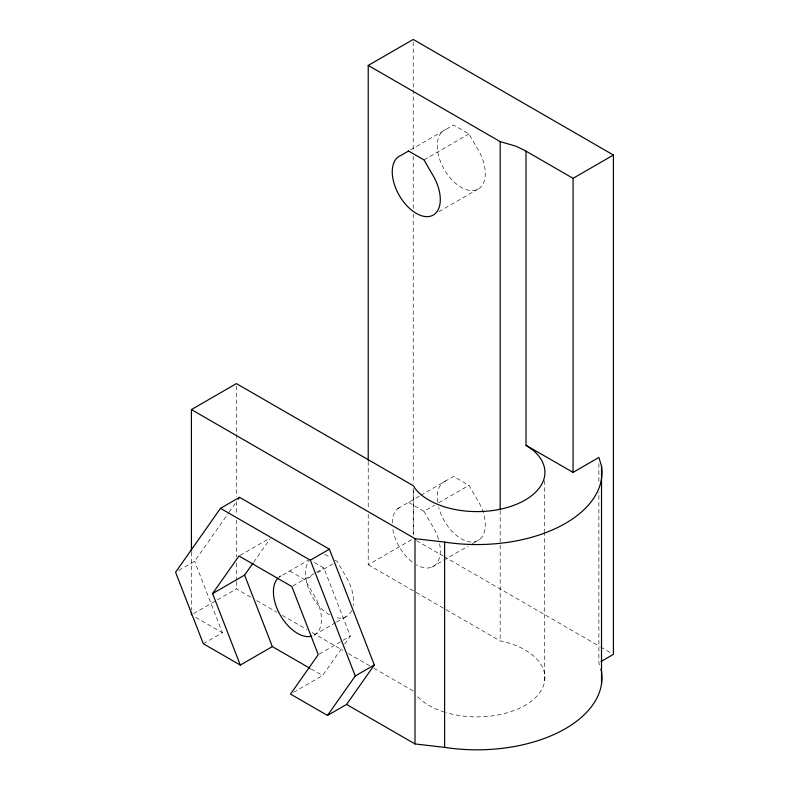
<?xml version="1.0" encoding="UTF-8"?>
<svg xmlns="http://www.w3.org/2000/svg" width="789" height="789" viewBox="0 0 789 789"><rect width="100%" height="100%" fill="white"/><g stroke="black" fill="none" stroke-linecap="round" stroke-linejoin="round"><path stroke-width="0.59" stroke-dasharray="3.94 2.96" d="M178.758 570.408L194.636 561.235L228.327 513.304M229.027 512.308L236.049 502.327M253.634 562.241L270.331 538.492M293.626 692.298L322.563 675.591L341.953 647.996M344.734 644.041L350.296 636.121L323.875 568.021L312.247 561.304M410.428 149.93L453.557 125.037L468.991 133.952L476.714 147.326A33.976 19.617 60 0 1 478.745 188.778A33.976 19.617 60 0 1 443.803 168.599A33.976 19.617 60 0 1 445.834 129.495M423.989 159.93L468.991 133.952M438.862 211.679L479.673 188.107M240.024 555.397L268.95 538.7M193.522 613.655L236.424 588.88L251.356 597.49M310.038 559.263L279.04 577.154A33.976 19.617 60 0 1 282.008 575.447M397.863 508.56L419.847 495.867M420.892 495.265L453.557 476.408L468.991 485.324L476.714 498.697A33.976 19.617 60 0 1 475.057 541.708A33.976 19.617 60 0 1 438.704 507.485M292.877 585.911L315.61 572.794M316.636 572.193L323.875 568.021M289.731 570.989L305.165 579.905L313.43 575.132M317.563 572.745L335.138 562.606M408.544 502.386L423.989 511.302L434.453 505.266M438.645 502.84L468.991 485.324M203.315 643.735L222.38 632.729L194.636 561.235M368.226 514.329L368.226 564.756L413.229 538.769M335.621 622.649L312.888 635.776A33.976 19.617 60 0 0 312.888 593.279L305.165 579.905M336.518 622.136L347.88 615.578M431.711 567.173L468.341 546.027M472.355 543.71L479.673 539.489M319.298 654.022L342.031 640.895M343.067 640.303L350.296 636.121M445.903 609.601L500.177 640.934L505.69 642.098A67.953 39.233 0 0 1 537.99 694.912A67.953 39.233 0 0 1 445.893 712.536M416.424 540.613L443.043 555.979M444.108 556.6L599.581 646.359M600.646 646.97L611.288 653.124M368.226 564.756L415.044 591.78M416.109 592.401L444.838 608.99M324.841 554.282L329.989 557.251M335.138 560.22L337.199 561.413L344.921 574.786A33.976 19.617 60 0 1 353.137 605.597M256.681 600.567L276.939 612.264M282.265 615.341L306.783 629.494M312.119 632.571L343.028 650.422M348.363 653.499L369.676 665.808M373.947 668.273L413.387 691.046M311.053 668.944L322.563 675.591M195.692 617.323L222.38 632.729M423.989 511.302L431.711 524.675A33.976 19.617 60 0 1 438.546 539.479M599.541 664.9L598.881 662.74L598.881 491.882M598.881 463.616L598.881 482.049M544.666 480.708L544.666 531.105M544.666 531.638L544.666 681.065M500.177 510.572L500.177 543.779M500.177 545.002L500.177 640.934M413.387 490.689L413.387 534.932M413.229 41.906L413.229 88.644M413.229 89.877L413.229 151.37M413.229 156.281L413.229 209.174M413.229 214.085L413.229 483.43M413.229 488.342L413.229 535.08M368.226 461.447L368.226 509.408M236.424 386.058L236.424 496.685M236.424 501.607L236.424 515.128M236.424 520.04L236.424 556.916M236.424 563.06L236.424 580.27M236.424 581.503L236.424 588.88M191.421 552.172L191.421 609.946M437.619 502.189A33.976 19.617 60 0 1 445.834 480.866M439.581 543.759A33.976 19.617 60 0 1 416.267 564.746M412.095 561.926A33.976 19.617 60 0 1 392.616 528.166M392.251 523.137A33.976 19.617 60 0 1 400.832 506.844M351.677 610.548A33.976 19.617 60 0 1 334.674 617.205M329.477 614.858A33.976 19.617 60 0 1 308.677 561.235M444.73 712.181A67.953 39.233 0 0 1 416.128 695.109"/><path stroke-width="1.18" d="M240.3 665.088L212.566 593.594L238.988 555.998L291.841 586.513L318.263 654.623L290.53 694.083L327.514 715.436L346.568 704.439L374.311 664.969L329.398 549.193L239.56 497.326L220.496 508.333L175.582 572.242L203.315 643.735L240.3 665.088L272.333 646.595L310.008 668.342M238.15 499.329L239.56 497.326M212.566 593.594L244.6 575.102L252.944 563.228M327.514 715.436L355.257 675.976L374.311 664.969M368.226 460.214L368.226 65.428L413.229 39.45L613.418 155.029L613.418 654.347L600.962 661.547M368.226 65.428L500.177 141.616L515.947 146.192L525.02 150.591L573.07 178.324L613.418 155.029M191.421 550.939L191.421 409.58L236.424 383.602L413.387 485.768L415.389 488.953A67.953 39.233 0 0 0 510.947 506.351A67.953 39.233 0 0 0 532.634 449.868L526.026 445.321L526.026 151.281M220.496 508.333L310.333 560.2L329.398 549.193M526.026 445.321L573.07 472.374L598.881 457.472L601.514 466.082L601.514 683.935M191.421 409.58L415.004 538.67L444.621 542.092A125.017 72.174 0 0 0 601.514 466.082M346.568 704.439L415.004 743.938L444.621 747.361A125.017 72.174 0 0 0 601.514 671.36L600.853 669.2M310.333 560.2L355.257 675.976M244.6 575.102L272.333 646.595M573.07 178.324L573.07 472.374M500.177 141.616L500.177 509.339M444.621 542.092L444.621 747.361M415.004 538.67L415.004 743.938M191.421 612.402L191.421 614.858M311.793 636.141A33.976 19.617 60 0 1 280.46 615.42A33.976 19.617 60 0 1 278.182 577.923M408.544 151.015L400.832 155.472A33.976 19.617 60 0 0 398.8 194.587A33.976 19.617 60 0 0 433.743 214.766A33.976 19.617 60 0 0 431.711 173.304L423.989 159.93L408.544 151.015"/></g></svg>
